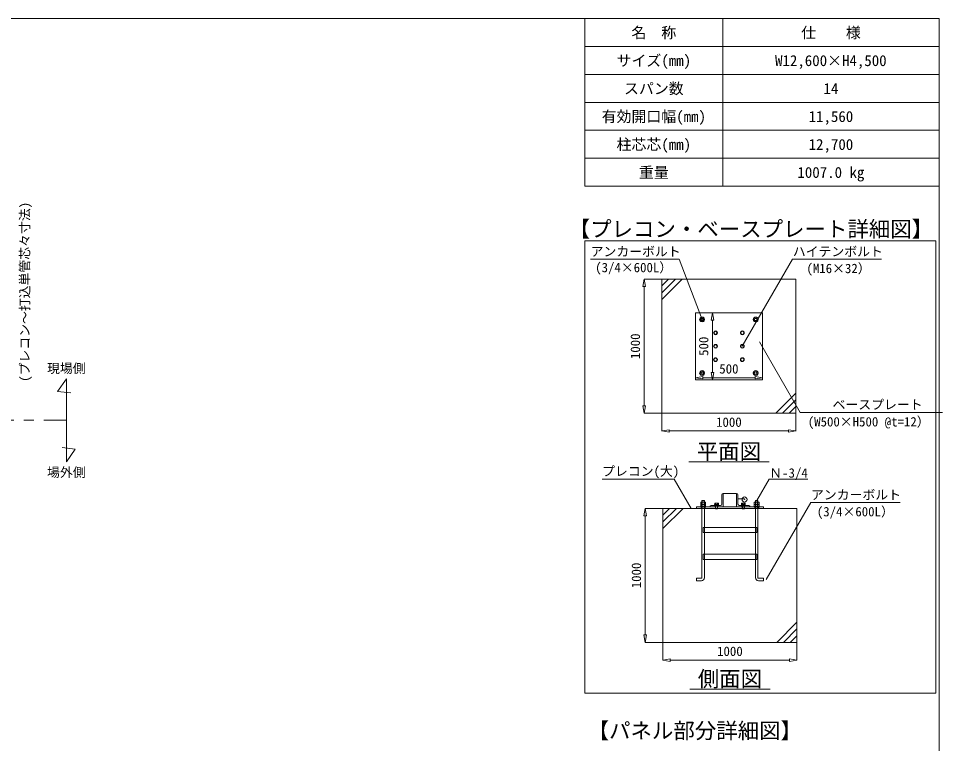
# Model space of a CAD drawing. Units: millimetres, scale not verified. Extents: x -12090 to 12090, y -18325 to 18325.
# Drawn here: x 3812 to 12090, y -8173 to -1675 of the extents above; entities that cross this region are included whole.
import ezdxf
from ezdxf.enums import TextEntityAlignment as Align

# ---------------------------------------------------------------- set-up
doc = ezdxf.new("R2010")
doc.units = ezdxf.units.MM
doc.header["$LTSCALE"] = 90
doc.header["$PDMODE"] = 32
doc.header["$PDSIZE"] = 45
doc.linetypes.add('CHAIN2', pattern=[12, 9, -1, 1, -1])
doc.linetypes.add('DASHED1', pattern=[1.8, 1.2, -0.6])
for name, color, linetype, lineweight in [('0-A_図面枠', 134, 'Continuous', 18), ('0-B_寸法', 134, 'Continuous', 18), ('1-6_通芯', 134, 'CHAIN2', 18), ('1-8_表', 134, 'Continuous', 18), ('1-B_文字', 134, 'Continuous', 18)]:
    doc.layers.add(name, color=color, linetype=linetype, lineweight=lineweight)
doc.styles.add('ＭＳ ゴシック', font='')
doc.styles.get('ＭＳ ゴシック').set_extended_font_data('MS Gothic')

msp = doc.modelspace()

# ---------------------------------------------------------------- linework, layer by layer
at = {"layer": '0-A_図面枠'}
for p, q in [((8937.79, -3831.7), (9731.26, -3831.7)), ((10747.85, -3831.7), (11544.39, -3831.7)), ((9406.25, -4078.53), (9417.25, -4012.53)), ((9575.42, -4012.53), (9416.05, -4012.53)), ((9417.25, -4012.53), (9428.26, -4078.53)), ((9576.61, -4192.53), (9756.61, -4012.53)), ((9576.61, -4132.53), (9696.62, -4012.53)), ((9576.61, -4072.54), (9636.61, -4012.53)), ((9406.25, -4078.53), (9428.26, -4078.53)), ((9417.25, -4078.53), (9417.25, -5146.53)), ((9877.82, -4312.53), (10030.58, -4312.53)), ((10018.38, -4378.54), (10029.38, -4312.53)), ((10018.38, -4378.54), (10040.38, -4378.54)), ((10029.38, -4312.53), (10040.38, -4378.54)), ((10029.38, -4378.54), (10029.38, -4846.54)), ((9942.61, -4883.53), (9876.62, -4894.53)), ((9942.61, -4883.53), (9942.61, -4905.53)), ((10018.38, -4846.54), (10029.38, -4912.53)), ((10018.38, -4846.54), (10040.38, -4846.54)), ((10029.38, -4912.53), (10040.38, -4846.54)), ((10410.61, -4883.53), (10476.61, -4894.53)), ((10410.61, -4883.53), (10410.61, -4905.53)), ((9876.62, -4911.34), (9876.62, -4893.34)), ((9876.62, -4894.53), (9942.61, -4905.53)), ((9942.61, -4894.53), (10410.61, -4894.53)), ((10015.81, -4912.53), (10030.58, -4912.53)), ((10476.61, -4894.53), (10410.61, -4905.53)), ((10776.62, -5032.53), (10596.62, -5212.53)), ((10776.62, -5092.53), (10656.61, -5212.53)), ((9406.25, -5146.53), (9417.25, -5212.53)), ((9406.25, -5146.53), (9428.26, -5146.53)), ((9575.42, -5212.53), (9416.05, -5212.53)), ((9417.25, -5212.53), (9428.26, -5146.53)), ((9576.61, -5213.74), (9576.61, -5373.1)), ((10776.62, -5152.54), (10716.61, -5212.53)), ((10776.62, -5213.74), (10776.62, -5373.1)), ((10816.57, -5205.84), (12090.19, -5205.84)), ((9642.62, -5360.9), (9576.61, -5371.89)), ((9576.61, -5371.89), (9642.62, -5382.89)), ((9642.62, -5360.9), (9642.62, -5382.89)), ((9642.62, -5371.89), (10710.61, -5371.89)), ((10710.61, -5360.9), (10776.62, -5371.89)), ((10710.61, -5360.9), (10710.61, -5382.89)), ((10776.62, -5371.89), (10710.61, -5382.89)), ((9816.61, -5648.05), (10536.61, -5648.05)), ((9040.77, -5802.51), (9685.02, -5802.51)), ((10536.81, -5802.51), (10884.61, -5802.51)), ((10113.66, -5943.89), (10113.66, -6027.89)), ((10245.66, -5931.88), (10125.67, -5931.88)), ((10257.66, -5943.89), (10257.66, -6027.89)), ((9934.24, -6027.85), (9934.24, -6010.36)), ((9934.24, -6031.28), (9934.24, -6048.77)), ((9957.1, -6027.85), (9957.1, -6010.36)), ((9957.1, -6031.28), (9957.1, -6048.77)), ((10101.66, -6039.88), (10017.67, -6039.88)), ((10051.46, -6019.49), (10049.26, -6020.75)), ((10049.26, -6020.75), (10049.26, -6031.24)), ((10082.06, -6031.24), (10049.26, -6031.24)), ((10079.86, -6019.49), (10051.46, -6019.49)), ((10079.15, -6031.48), (10052.17, -6031.48)), ((10056.06, -6066.29), (10056.06, -6039.88)), ((10057.46, -6020.75), (10057.46, -6031.24)), ((10065.52, -6035.09), (10064.23, -6039.88)), ((10067.1, -6035.09), (10065.82, -6039.88)), ((10073.79, -6069.65), (10073.79, -6039.88)), ((10073.86, -6020.75), (10073.86, -6031.24)), ((10075.27, -6066.29), (10075.27, -6039.88)), ((10079.86, -6019.49), (10082.06, -6020.75)), ((10082.06, -6020.75), (10082.06, -6031.24)), ((10269.67, -6039.88), (10353.66, -6039.88)), ((10291.46, -6019.49), (10289.27, -6020.75)), ((10289.27, -6020.75), (10289.27, -6031.24)), ((10322.06, -6031.24), (10289.27, -6031.24)), ((10319.87, -6019.49), (10291.46, -6019.49)), ((10319.16, -6031.48), (10292.17, -6031.48)), ((10296.06, -6066.29), (10296.06, -6039.88)), ((10297.47, -6020.75), (10297.47, -6031.24)), ((10305.51, -6035.09), (10304.23, -6039.88)), ((10307.1, -6035.09), (10305.81, -6039.88)), ((10313.79, -6069.65), (10313.79, -6039.88)), ((10313.86, -6020.75), (10313.86, -6031.24)), ((10315.26, -6066.29), (10315.26, -6039.88)), ((10319.87, -6019.49), (10322.06, -6020.75)), ((10322.06, -6020.75), (10322.06, -6031.24)), ((10414.23, -6027.85), (10414.23, -6010.36)), ((10414.23, -6031.28), (10414.23, -6048.77)), ((10437.09, -6027.85), (10437.09, -6010.36)), ((10437.09, -6031.28), (10437.09, -6048.77)), ((10910.4, -6011.62), (11709.99, -6011.62)), ((9415.3, -6132.28), (9426.3, -6066.29)), ((9584.46, -6066.29), (9425.1, -6066.29)), ((9426.3, -6066.29), (9437.3, -6132.28)), ((9585.67, -6246.29), (9765.67, -6066.29)), ((9585.67, -6186.29), (9705.66, -6066.29)), ((9585.67, -6126.28), (9645.66, -6066.29)), ((10075.27, -6066.29), (10073.79, -6069.65)), ((10245.66, -6051.89), (10125.67, -6051.89)), ((10315.26, -6066.29), (10313.79, -6069.65)), ((9415.3, -6132.28), (9437.3, -6132.28)), ((9426.3, -6132.28), (9426.3, -7200.29)), ((9957.1, -6282.29), (9957.1, -6476.69)), ((10414.23, -6282.29), (10414.23, -6476.69)), ((9957.1, -6522.28), (9957.1, -6686.68)), ((10414.23, -6522.28), (10414.23, -6686.68)), ((10785.66, -7086.29), (10605.66, -7266.29)), ((9415.3, -7200.29), (9426.3, -7266.29)), ((9415.3, -7200.29), (9437.3, -7200.29)), ((9426.3, -7266.29), (9437.3, -7200.29)), ((10785.66, -7146.29), (10665.67, -7266.29)), ((9584.46, -7266.29), (9425.1, -7266.29)), ((9585.67, -7267.48), (9585.67, -7426.85)), ((10785.66, -7206.28), (10725.66, -7266.29)), ((10785.66, -7267.48), (10785.66, -7426.85)), ((9651.66, -7414.65), (9585.67, -7425.65)), ((9585.67, -7425.65), (9651.66, -7436.65)), ((9651.66, -7414.65), (9651.66, -7436.65)), ((9651.66, -7425.65), (10719.67, -7425.65)), ((10719.67, -7414.65), (10785.66, -7425.65)), ((10719.67, -7414.65), (10719.67, -7436.65)), ((10785.66, -7425.65), (10719.67, -7436.65)), ((9825.66, -7686.29), (10545.66, -7686.29))]:
    msp.add_line(p, q, dxfattribs=at)
at = {"layer": '0-A_図面枠', "linetype": 'DASHED1'}
for p, q in [((10053.67, -6039.88), (10053.67, -6051.89)), ((10077.66, -6039.88), (10077.66, -6051.89)), ((10293.66, -6039.88), (10293.66, -6051.89)), ((10317.66, -6039.88), (10317.66, -6051.89)), ((9928.03, -6051.89), (9928.03, -6066.29)), ((9963.67, -6051.89), (9963.67, -6066.29)), ((10056.06, -6051.89), (10056.06, -6066.29)), ((10075.27, -6051.89), (10075.27, -6066.29)), ((10296.06, -6051.89), (10296.06, -6066.29)), ((10315.26, -6051.89), (10315.26, -6066.29)), ((10407.66, -6051.89), (10407.66, -6066.29)), ((10443.66, -6051.89), (10443.66, -6066.29)), ((9957.1, -6236.68), (9957.1, -6282.29)), ((10414.23, -6236.68), (10414.23, -6282.29)), ((9957.1, -6476.69), (9957.1, -6522.28)), ((10414.23, -6476.69), (10414.23, -6522.28))]:
    msp.add_line(p, q, dxfattribs=at)
at = {"layer": '0-A_図面枠'}
for points in [[(-12090.19, -1675), (12059.81, -1675), (12059.81, -18325), (-12090.19, -18325)], [(8886.05, -3667.14), (12029.97, -3667.14), (12029.97, -7721.4), (8886.05, -7721.4)], [(9576.61, -5212.53), (10776.62, -5212.53), (10776.62, -4012.53), (9576.61, -4012.53)], [(9876.62, -4312.53), (10476.61, -4312.53), (10476.61, -4912.53), (9876.62, -4912.53)], [(9947.7, -4353.34), (9958.79, -4372.53), (9947.7, -4391.73), (9925.53, -4391.73), (9914.44, -4372.53), (9925.53, -4353.34)], [(10405.53, -4353.34), (10394.44, -4372.53), (10405.53, -4391.73), (10427.7, -4391.73), (10438.78, -4372.53), (10427.7, -4353.34)], [(10048.42, -4478.33), (10040.22, -4492.53), (10048.42, -4506.73), (10064.82, -4506.73), (10073.02, -4492.53), (10064.82, -4478.33)], [(10288.41, -4478.33), (10280.21, -4492.53), (10288.41, -4506.73), (10304.82, -4506.73), (10313.02, -4492.53), (10304.82, -4478.33)], [(10048.42, -4598.33), (10040.22, -4612.54), (10048.42, -4626.74), (10064.82, -4626.74), (10073.02, -4612.54), (10064.82, -4598.33)], [(10288.41, -4598.33), (10280.21, -4612.54), (10288.41, -4626.74), (10304.82, -4626.74), (10313.02, -4612.54), (10304.82, -4598.33)], [(10048.42, -4718.33), (10040.22, -4732.53), (10048.42, -4746.74), (10064.82, -4746.74), (10073.02, -4732.53), (10064.82, -4718.33)], [(10288.41, -4718.33), (10280.21, -4732.53), (10288.41, -4746.74), (10304.82, -4746.74), (10313.02, -4732.53), (10304.82, -4718.33)], [(9947.7, -4871.74), (9958.79, -4852.53), (9947.7, -4833.33), (9925.53, -4833.33), (9914.44, -4852.53), (9925.53, -4871.74)], [(10405.53, -4871.74), (10394.44, -4852.53), (10405.53, -4833.33), (10427.7, -4833.33), (10438.78, -4852.53), (10427.7, -4871.74)], [(9923.49, -6027.85), (9923.49, -6010.36), (9967.83, -6010.36), (9967.83, -6027.85), (9964.86, -6029.57), (9926.47, -6029.57)], [(9923.49, -6031.28), (9923.49, -6048.77), (9967.83, -6048.77), (9967.83, -6031.28), (9964.86, -6029.57), (9926.47, -6029.57)], [(10048.86, -6031.48), (10048.86, -6035.09), (10082.47, -6035.09), (10082.47, -6031.48)], [(10082.47, -6035.09), (10048.86, -6035.09), (10048.86, -6039.88), (10082.47, -6039.88)], [(10288.86, -6031.48), (10288.86, -6035.09), (10322.46, -6035.09), (10322.46, -6031.48)], [(10322.46, -6035.09), (10288.86, -6035.09), (10288.86, -6039.88), (10322.46, -6039.88)], [(10403.5, -6027.85), (10403.5, -6010.36), (10447.83, -6010.36), (10447.83, -6027.85), (10444.87, -6029.57), (10406.47, -6029.57)], [(10403.5, -6031.28), (10403.5, -6048.77), (10447.83, -6048.77), (10447.83, -6031.28), (10444.87, -6029.57), (10406.47, -6029.57)], [(9585.67, -7266.29), (10785.66, -7266.29), (10785.66, -6066.29), (9585.67, -6066.29)], [(9885.66, -6066.29), (10485.67, -6066.29), (10485.67, -6051.89), (9885.66, -6051.89)], [(9924.07, -6048.77), (9967.27, -6048.77), (9967.27, -6051.89), (9924.07, -6051.89)], [(10404.06, -6048.77), (10447.26, -6048.77), (10447.26, -6051.89), (10404.06, -6051.89)], [(9945.67, -6236.68), (10425.66, -6236.68), (10425.66, -6282.29), (9945.67, -6282.29)], [(9945.67, -6476.69), (10425.66, -6476.69), (10425.66, -6522.28), (9945.67, -6522.28)]]:
    msp.add_lwpolyline(points, close=True, dxfattribs=at)
for points in [[(9936.61, -4372.53), (9732.03, -3831.7), (9731.6, -3831.7)], [(10296.61, -4612.54), (10747.42, -3831.7), (10747.85, -3831.7)], [(10451, -4573.4), (10816.14, -5205.84), (10816.57, -5205.84)], [(9837.99, -6066.29), (9685.7, -5802.51), (9685.27, -5802.51)], [(10425.66, -5994.29), (10536.38, -5802.51), (10536.81, -5802.51)], [(10005.66, -6051.89), (10125.67, -6051.89), (10125.67, -5931.88)], [(10365.66, -6051.89), (10245.66, -6051.89), (10245.66, -5931.88)], [(9934.24, -6686.62), (9934.24, -5994.29), (9957.1, -5994.29), (9957.1, -6236.68)], [(9934.24, -6069.28), (9937.23, -6066.29), (9937.23, -5994.29), (9954.09, -5994.29), (9954.09, -6066.29), (9957.1, -6069.28)], [(10073.79, -6069.65), (10057.54, -6069.65), (10057.54, -6039.88)], [(10316.47, -5979.89), (10257.66, -5979.89), (10257.66, -5991.88)], [(10313.79, -6069.65), (10297.54, -6069.65), (10297.54, -6039.88)], [(10437.09, -6686.62), (10437.09, -5994.29), (10414.23, -5994.29), (10414.23, -6236.68)], [(10437.09, -6069.28), (10434.1, -6066.29), (10434.1, -5994.29), (10417.23, -5994.29), (10417.23, -6066.29), (10414.23, -6069.28)], [(10511.1, -6702.49), (10909.97, -6011.62), (10910.4, -6011.62)], [(10075.27, -6066.29), (10056.06, -6066.29), (10057.54, -6069.65)], [(10315.26, -6066.29), (10296.06, -6066.29), (10297.54, -6069.65)], [(9929.49, -6714.29), (9885.1, -6714.29), (9885.1, -6691.43), (9929.43, -6691.43)], [(10441.84, -6714.29), (10486.23, -6714.29), (10486.23, -6691.43), (10441.89, -6691.43)]]:
    msp.add_lwpolyline(points, dxfattribs=at)
for centre, radius in [((9936.61, -4372.53), 19.2), ((9936.61, -4372.53), 11.43), ((9936.61, -4372.53), 9.7), ((10416.62, -4372.53), 19.2), ((10416.62, -4372.53), 11.43), ((10416.62, -4372.53), 9.7), ((10056.62, -4492.53), 16.8), ((10056.62, -4492.53), 14.2), ((10296.61, -4492.53), 16.8), ((10296.61, -4492.53), 14.2), ((10056.62, -4612.54), 16.8), ((10056.62, -4612.54), 14.2), ((10296.61, -4612.54), 16.8), ((10296.61, -4612.54), 14.2), ((10056.62, -4732.53), 16.8), ((10056.62, -4732.53), 14.2), ((10296.61, -4732.53), 16.8), ((10296.61, -4732.53), 14.2), ((9936.61, -4852.53), 19.2), ((9936.61, -4852.53), 11.43), ((9936.61, -4852.53), 9.7), ((10416.62, -4852.53), 19.2), ((10416.62, -4852.53), 11.43), ((10416.62, -4852.53), 9.7)]:
    msp.add_circle(centre, radius, dxfattribs=at)
for centre, radius, start, end in [((9936.61, -4372.53), 21.6, 122.734, 177.266), ((9936.61, -4372.53), 21.6, 182.734, 237.266), ((9936.61, -4372.53), 21.6, 62.734, 117.266), ((9936.61, -4372.53), 21.6, 2.734, 57.266), ((9936.61, -4372.53), 21.6, 302.734, 357.266), ((10416.62, -4372.53), 21.6, 122.734, 177.266), ((10416.62, -4372.53), 21.6, 182.734, 237.266), ((10416.62, -4372.53), 21.6, 62.734, 117.266), ((10416.62, -4372.53), 21.6, 2.734, 57.266), ((10416.62, -4372.53), 21.6, 302.734, 357.266), ((9936.61, -4372.53), 21.6, 242.734, 297.266), ((10416.62, -4372.53), 21.6, 242.734, 297.266), ((9936.61, -4852.53), 21.6, 122.734, 177.266), ((9936.61, -4852.53), 21.6, 182.734, 237.266), ((9936.61, -4852.53), 21.6, 62.734, 117.266), ((9936.61, -4852.53), 21.6, 242.734, 297.266), ((9936.61, -4852.53), 21.6, 2.734, 57.266), ((9936.61, -4852.53), 21.6, 302.734, 357.266), ((10416.62, -4852.53), 21.6, 122.734, 177.266), ((10416.62, -4852.53), 21.6, 182.734, 237.266), ((10416.62, -4852.53), 21.6, 62.734, 117.266), ((10416.62, -4852.53), 21.6, 242.734, 297.266), ((10416.62, -4852.53), 21.6, 2.734, 57.266), ((10416.62, -4852.53), 21.6, 302.734, 357.266), ((10125.67, -5943.89), 12, 90, 180), ((10245.66, -5943.89), 12, 0, 90), ((9928.86, -6018.54), 10.74, 240.0064, 300.0064), ((9928.86, -6040.58), 10.74, 60.0064, 120.0064), ((9945.67, -5990.62), 38.94, 252.93497, 287.07105), ((9945.67, -6068.5), 38.94, 72.93497, 107.07105), ((9962.46, -6018.56), 10.73, 239.98131, 300.0315), ((9962.47, -6040.57), 10.73, 59.98131, 120.0315), ((10017.67, -6051.89), 12, 90, 180), ((10053.37, -6026.74), 7.26, 55.616, 124.384), ((10052.17, -6031.24), 0.243, 180, 270), ((10065.66, -6046.62), 27.14, 72.412, 107.588), ((10077.97, -6026.74), 7.26, 55.616, 124.384), ((10079.15, -6031.24), 0.243, 270, 0), ((10101.66, -6027.89), 12, 270, 360), ((10269.67, -6027.89), 12, 180, 270), ((10293.36, -6026.74), 7.26, 55.616, 124.384), ((10292.17, -6031.24), 0.243, 180, 270), ((10305.67, -6046.62), 27.14, 72.412, 107.588), ((10317.96, -6026.74), 7.26, 55.616, 124.384), ((10319.16, -6031.24), 0.243, 270, 0), ((10353.66, -6051.89), 12, 0, 90), ((10408.86, -6018.54), 10.74, 240.0064, 300.0064), ((10408.87, -6040.58), 10.74, 60.0064, 120.0064), ((10425.66, -5990.62), 38.94, 252.93497, 287.07105), ((10425.66, -6068.5), 38.94, 72.93497, 107.07105), ((10442.47, -6018.56), 10.73, 239.98131, 300.0315), ((10442.47, -6040.57), 10.73, 59.98131, 120.0315), ((9929.43, -6686.62), 4.8, 270, 360), ((9929.49, -6686.68), 27.6, 270, 360), ((10441.84, -6686.68), 27.6, 180, 270), ((10441.89, -6686.62), 4.8, 180, 270)]:
    msp.add_arc(centre, radius, start, end, dxfattribs=at)
msp.add_point((10316.47, -5985.88), dxfattribs=at)
at = {"layer": '1-6_通芯'}
msp.add_line((-10000.2, -5275), (4240.81, -5275), dxfattribs=at)
at = {"layer": '1-8_表'}
for p, q in [((8886.05, -1675), (12059.81, -1675)), ((8886.05, -1675), (8886.05, -3178.36)), ((10122.15, -1675), (10122.15, -3178.36)), ((12059.81, -1675), (12059.81, -3178.36)), ((8886.05, -1925.56), (12059.81, -1925.56)), ((8886.05, -2176.12), (12059.81, -2176.12)), ((8886.05, -2426.68), (12059.81, -2426.68)), ((8886.05, -2677.24), (12059.81, -2677.24)), ((8886.05, -2927.8), (12059.81, -2927.8)), ((8886.05, -3178.36), (12059.81, -3178.36))]:
    msp.add_line(p, q, dxfattribs=at)
at = {"layer": '1-B_文字'}
for points in [[(4240.81, -4903.06), (4160.72, -5016.58), (4279.52, -5029.08)], [(4240.81, -4903.06), (4240.81, -5646.94), (4320.9, -5533.42), (4202.1, -5520.91)]]:
    msp.add_lwpolyline(points, dxfattribs=at)

# ---------------------------------------------------------------- texts
at = {"layer": '0-A_図面枠', "style": 'ＭＳ ゴシック'}
for s, height, p in [('【プレコン・ベースプレート詳細図】 ', 140.8, (8741.26, -3674.34)), ('アンカーボルト', 84.46, (8937.79, -3830.99)), ('ハイテンボルト', 84.46, (10749.06, -3830.99)), ('(3/4×600L）', 84.46, (8978.55, -3974.25)), ('(M16×32）', 84.46, (10871.29, -3982.43)), ('500', 84.46, (10090.22, -4882.65)), ('   \u3000ベースプレート\u3000\u3000\u3000         ', 84.46, (10817.77, -5203.08)), ('1000', 84.46, (10061.41, -5360.01)), ('(W500×H500 @t=12）', 84.46, (10882.94, -5356.56)), ('平面図', 140.8, (9888.61, -5667.25)), ('プレコン(大)', 84.46, (9040.77, -5799.75)), ('Ｎ-3/4', 84.46, (10538.02, -5815.6)), ('アンカーボルト\u3000', 84.46, (10911.6, -6010.91)), ('(3/4×600L）', 84.46, (10964.27, -6162.35)), ('1000', 84.46, (10070.46, -7413.77)), ('側面図', 140.8, (9897.66, -7705.49)), ('【パネル部分詳細図】', 140.8, (8910.6, -8170.13))]:
    msp.add_text(s, height=height, dxfattribs=at).set_placement(p, align=Align.BOTTOM_LEFT)
for s, p in [('1000', (9405.37, -4727.74)), ('500', (10017.49, -4698.94)), ('1000', (9414.42, -6781.48))]:
    msp.add_text(s, height=84.46, rotation=90, dxfattribs=at).set_placement(p, align=Align.BOTTOM_LEFT)
at = {"layer": '0-B_寸法', "style": 'ＭＳ ゴシック'}
msp.add_text('(プレコン～打込単管芯々寸法)', height=84.46, rotation=90, dxfattribs=at).set_placement((3935.53, -4931.4), align=Align.BOTTOM_LEFT)
at = {"layer": '1-8_表', "style": 'ＭＳ ゴシック'}
for s, p in [('名\u3000称', (9303.65, -1880.46)), ('仕\u3000\u3000様', (10823.72, -1880.46)), ('サイズ(mm)', (9170.02, -2131.02)), ('W12,600×H4,500', (10589.86, -2131.02)), ('スパン数', (9236.84, -2381.58)), ('14', (11024.16, -2381.58)), ('有効開口幅(mm)', (9036.39, -2632.14)), ('11,560', (10890.53, -2632.14)), ('柱芯芯(mm)', (9170.02, -2882.7)), ('12,700', (10890.53, -2882.7)), ('重量', (9370.47, -3133.26)), ('1007.0 kg', (10790.31, -3133.26))]:
    msp.add_text(s, height=97.97, dxfattribs=at).set_placement(p, align=Align.BOTTOM_LEFT)
at = {"layer": '1-B_文字', "style": 'ＭＳ ゴシック'}
for s, p in [('現場側', (4068.01, -4878.58)), ('場外側', (4068.01, -5809.66))]:
    msp.add_text(s, height=84.46, dxfattribs=at).set_placement(p, align=Align.BOTTOM_LEFT)

doc.saveas('drawing.dxf')
